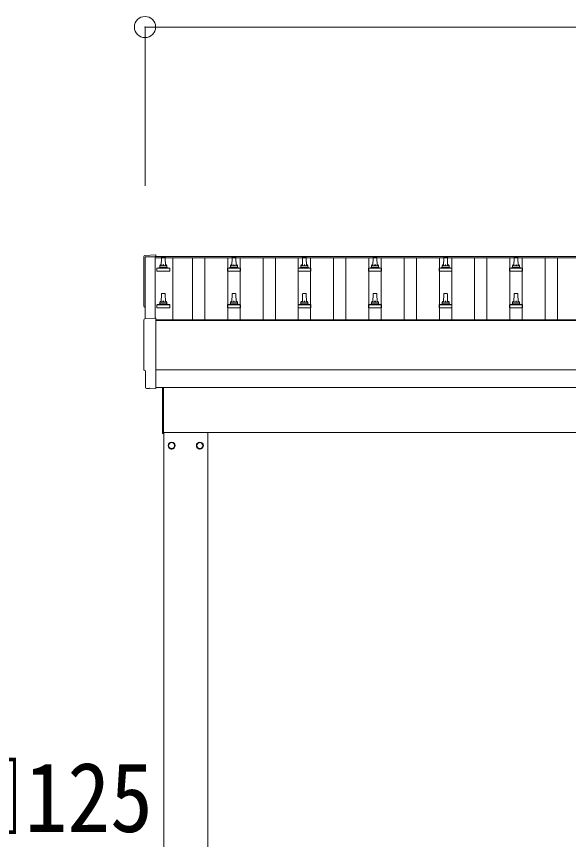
# Model space of a CAD drawing. Units: millimetres at full size, sheet at 1:60; details may follow other scales. Extents: x -16864 to 16864, y -11640 to 11640.
# Drawn here: x -11386 to -9821, y -5509 to -3177 of the extents above; entities that cross this region are included whole.
import ezdxf
from ezdxf.enums import TextEntityAlignment as Align

# ---------------------------------------------------------------- set-up
doc = ezdxf.new("R2010")
doc.units = ezdxf.units.MM
doc.header["$LTSCALE"] = 60
doc.header["$PDMODE"] = 32
doc.header["$PDSIZE"] = 60
for name, color, linetype, lineweight in [('0-2_TEXT1', 4, 'Continuous', 9), ('0-5_ELV2', 5, 'Continuous', 5), ('0-8_TABLE1', 6, 'Continuous', 9)]:
    doc.layers.add(name, color=color, linetype=linetype, lineweight=lineweight)
doc.styles.add('ＭＳ ゴシック', font='')
doc.styles.get('ＭＳ ゴシック').set_extended_font_data('MS Gothic')

msp = doc.modelspace()

# ---------------------------------------------------------------- linework, layer by layer
at = {"layer": '0-2_TEXT1'}
for p, q in [((-10992.98, -3856.61), (-10992.98, -4032.1)), ((-10992.98, -3856.61), (-6146.98, -3856.61)), ((-10992.98, -3860.2), (-6146.98, -3860.2)), ((-11022.55, -4033.64), (-10990.98, -4031.99)), ((-10990.98, -4031.99), (-10990.98, -4230.85)), ((-10990.98, -4036.22), (-6148.98, -4036.22)), ((-10990.98, -4038.11), (-6148.98, -4038.11)), ((-6148.98, -4178), (-10990.98, -4178)), ((-11010.62, -4230.85), (-11017.53, -4230.49)), ((-10990.98, -4227.82), (-6148.98, -4227.82)), ((-10971.98, -4358.22), (-10971.98, -4227.92)), ((-10969.98, -4227.92), (-10969.98, -4358.22)), ((-10969.98, -4358.22), (-10971.98, -4358.22)), ((-10969.98, -4355.72), (-6273.98, -4355.72)), ((-10968.98, -7210.72), (-10968.98, -4355.72)), ((-10843.98, -4355.72), (-10843.98, -7210.72)), ((-10937.89, -4392.47), (-10937.99, -4392.47)), ((-10937.89, -4392.97), (-10937.99, -4392.97)), ((-10875.08, -4392.47), (-10874.98, -4392.47)), ((-10875.08, -4392.97), (-10874.98, -4392.97))]:
    msp.add_line(p, q, dxfattribs=at)
for points in [[(-11022.55, -3854.21), (-10990.98, -3852.56), (-10990.98, -3856.61)], [(-11021.98, -4033.61), (-11021.98, -3857.58), (-10992.98, -3857.58)], [(-11020.37, -4227.49), (-11020.37, -4180.46), (-11020.97, -4180.46)], [(-11009.87, -4230.57), (-11009.21, -4229.94), (-10990.98, -4230.85)]]:
    msp.add_lwpolyline(points, dxfattribs=at)
for points in [[(-10946.48, -4382.91), (-10954.98, -4387.82), (-10954.98, -4397.63), (-10946.48, -4402.54), (-10937.98, -4397.63), (-10937.98, -4387.82)], [(-10866.48, -4382.91), (-10857.98, -4387.82), (-10857.98, -4397.63), (-10866.48, -4402.54), (-10874.98, -4397.63), (-10874.98, -4387.82)]]:
    msp.add_lwpolyline(points, close=True, dxfattribs=at)
for centre, radius in [((-10946.48, -4392.72), 10), ((-10946.48, -4392.72), 8.5), ((-10866.48, -4392.72), 10), ((-10866.48, -4392.72), 8.5)]:
    msp.add_circle(centre, radius, dxfattribs=at)
for centre, start, end in [((-10946.48, -4392.72), 111.25399, 128.74601), ((-10946.48, -4392.72), 51.25399, 68.74601), ((-10866.48, -4392.72), 111.25399, 128.74601), ((-10866.48, -4392.72), 51.25399, 68.74601), ((-10946.48, -4392.72), 171.25399, 188.74601), ((-10946.48, -4392.72), 231.25399, 248.74601), ((-10946.48, -4392.72), 291.25399, 308.74601), ((-10946.48, -4392.72), 1.66581, 8.74601), ((-10946.48, -4392.72), 351.25399, 358.33419), ((-10866.48, -4392.72), 171.25399, 178.33419), ((-10866.48, -4392.72), 181.66581, 188.74601), ((-10866.48, -4392.72), 231.25399, 248.74601), ((-10866.48, -4392.72), 291.25399, 308.74601), ((-10866.48, -4392.72), 351.25399, 8.74601)]:
    msp.add_arc(centre, 8.6, start, end, dxfattribs=at)
for centre, major_axis, ratio, start_param, end_param in [((-11022.4, -3857.21), (-3, 0), 0.99863, 4.7647489, 6.2979817), ((-15788.26, -3927.63), (4763.38, 0), 0.99863, 6.2686928, 6.2979817), ((-11020.97, -3996.63), (-4.41, 0), 0.99863, 6.2686928, 7.6252171), ((-11022.4, -4036.64), (-3, 0), 0.99863, 4.7647489, 6.2979817), ((-15788.26, -4107.06), (4763.38, 0), 0.99863, 6.2686928, 6.2979817), ((-11020.97, -4176.06), (-4.41, 0), 0.99863, 6.2686928, 7.8539816), ((-11017.37, -4227.49), (-2.18, -2.07), 0.9974, 5.5252311, 7.0411395), ((-11010.56, -4229.85), (-0.727, -0.69), 0.9974, 0.7579542, 1.5707963)]:
    msp.add_ellipse(centre, major_axis=major_axis, ratio=ratio, start_param=start_param, end_param=end_param, dxfattribs=at)
at = {"layer": '0-5_ELV2'}
for p, q in [((-10975.98, -3883.13), (-10975.26, -3859.6)), ((-10974.26, -3858.63), (-10965.71, -3858.63)), ((-10964.71, -3859.6), (-10963.98, -3883.13)), ((-10775.98, -3883.13), (-10775.26, -3859.6)), ((-10774.26, -3858.63), (-10765.71, -3858.63)), ((-10764.71, -3859.6), (-10763.98, -3883.13)), ((-10575.98, -3883.13), (-10575.26, -3859.6)), ((-10574.26, -3858.63), (-10565.71, -3858.63)), ((-10564.71, -3859.6), (-10563.98, -3883.13)), ((-10375.98, -3883.13), (-10375.26, -3859.6)), ((-10374.26, -3858.63), (-10365.71, -3858.63)), ((-10364.71, -3859.6), (-10363.98, -3883.13)), ((-10175.98, -3883.13), (-10175.26, -3859.6)), ((-10174.26, -3858.63), (-10165.71, -3858.63)), ((-10164.71, -3859.6), (-10163.98, -3883.13)), ((-9975.98, -3883.13), (-9975.26, -3859.6)), ((-9974.26, -3858.63), (-9965.71, -3858.63)), ((-9964.71, -3859.6), (-9963.98, -3883.13)), ((-10988.23, -3898.63), (-10988.23, -3890.91)), ((-10987.85, -3890.13), (-10952.12, -3890.13)), ((-10987.47, -3889.94), (-10980.75, -3888.31)), ((-10980.37, -3888.13), (-10959.6, -3888.13)), ((-10979.98, -3887.34), (-10979.98, -3883.13)), ((-10978.98, -3883.13), (-10960.98, -3883.13)), ((-10959.98, -3887.34), (-10959.98, -3883.13)), ((-10952.5, -3889.94), (-10959.22, -3888.31)), ((-10951.73, -3898.63), (-10951.73, -3890.91)), ((-10788.23, -3898.63), (-10788.23, -3890.91)), ((-10787.85, -3890.13), (-10752.12, -3890.13)), ((-10787.47, -3889.94), (-10780.75, -3888.31)), ((-10780.37, -3888.13), (-10759.6, -3888.13)), ((-10779.98, -3887.34), (-10779.98, -3883.13)), ((-10778.98, -3883.13), (-10760.98, -3883.13)), ((-10759.98, -3887.34), (-10759.98, -3883.13)), ((-10752.5, -3889.94), (-10759.22, -3888.31)), ((-10751.73, -3898.63), (-10751.73, -3890.91)), ((-10588.23, -3898.63), (-10588.23, -3890.91)), ((-10587.85, -3890.13), (-10552.12, -3890.13)), ((-10587.47, -3889.94), (-10580.75, -3888.31)), ((-10580.37, -3888.13), (-10559.6, -3888.13)), ((-10579.98, -3887.34), (-10579.98, -3883.13)), ((-10578.98, -3883.13), (-10560.98, -3883.13)), ((-10559.98, -3887.34), (-10559.98, -3883.13)), ((-10552.5, -3889.94), (-10559.22, -3888.31)), ((-10551.73, -3898.63), (-10551.73, -3890.91)), ((-10388.23, -3898.63), (-10388.23, -3890.91)), ((-10387.85, -3890.13), (-10352.12, -3890.13)), ((-10387.47, -3889.94), (-10380.75, -3888.31)), ((-10380.37, -3888.13), (-10359.6, -3888.13)), ((-10379.98, -3887.34), (-10379.98, -3883.13)), ((-10378.98, -3883.13), (-10360.98, -3883.13)), ((-10359.98, -3887.34), (-10359.98, -3883.13)), ((-10352.5, -3889.94), (-10359.22, -3888.31)), ((-10351.73, -3898.63), (-10351.73, -3890.91)), ((-10188.23, -3898.63), (-10188.23, -3890.91)), ((-10187.85, -3890.13), (-10152.12, -3890.13)), ((-10187.47, -3889.94), (-10180.75, -3888.31)), ((-10180.37, -3888.13), (-10159.6, -3888.13)), ((-10179.98, -3887.34), (-10179.98, -3883.13)), ((-10178.98, -3883.13), (-10160.98, -3883.13)), ((-10159.98, -3887.34), (-10159.98, -3883.13)), ((-10152.5, -3889.94), (-10159.22, -3888.31)), ((-10151.73, -3898.63), (-10151.73, -3890.91)), ((-9988.23, -3898.63), (-9988.23, -3890.91)), ((-9987.85, -3890.13), (-9952.12, -3890.13)), ((-9987.47, -3889.94), (-9980.75, -3888.31)), ((-9980.37, -3888.13), (-9959.6, -3888.13)), ((-9979.98, -3887.34), (-9979.98, -3883.13)), ((-9978.98, -3883.13), (-9960.98, -3883.13)), ((-9959.98, -3887.34), (-9959.98, -3883.13)), ((-9952.5, -3889.94), (-9959.22, -3888.31)), ((-9951.73, -3898.63), (-9951.73, -3890.91)), ((-10951.73, -3898.63), (-10988.23, -3898.63)), ((-10751.73, -3898.63), (-10788.23, -3898.63)), ((-10551.73, -3898.63), (-10588.23, -3898.63)), ((-10351.73, -3898.63), (-10388.23, -3898.63)), ((-10151.73, -3898.63), (-10188.23, -3898.63)), ((-9951.73, -3898.63), (-9988.23, -3898.63)), ((-10975.98, -3986.46), (-10975.26, -3962.94)), ((-10974.26, -3961.96), (-10965.71, -3961.96)), ((-10964.71, -3962.94), (-10963.98, -3986.46)), ((-10775.98, -3986.46), (-10775.26, -3962.94)), ((-10774.26, -3961.96), (-10765.71, -3961.96)), ((-10764.71, -3962.94), (-10763.98, -3986.46)), ((-10575.98, -3986.46), (-10575.26, -3962.94)), ((-10574.26, -3961.96), (-10565.71, -3961.96)), ((-10564.71, -3962.94), (-10563.98, -3986.46)), ((-10375.98, -3986.46), (-10375.26, -3962.94)), ((-10374.26, -3961.96), (-10365.71, -3961.96)), ((-10364.71, -3962.94), (-10363.98, -3986.46)), ((-10175.98, -3986.46), (-10175.26, -3962.94)), ((-10174.26, -3961.96), (-10165.71, -3961.96)), ((-10164.71, -3962.94), (-10163.98, -3986.46)), ((-9975.98, -3986.46), (-9975.26, -3962.94)), ((-9974.26, -3961.96), (-9965.71, -3961.96)), ((-9964.71, -3962.94), (-9963.98, -3986.46)), ((-10979.98, -3990.68), (-10979.98, -3986.46)), ((-10978.98, -3986.46), (-10960.98, -3986.46)), ((-10959.98, -3990.68), (-10959.98, -3986.46)), ((-10779.98, -3990.68), (-10779.98, -3986.46)), ((-10778.98, -3986.46), (-10760.98, -3986.46)), ((-10759.98, -3990.68), (-10759.98, -3986.46)), ((-10579.98, -3990.68), (-10579.98, -3986.46)), ((-10578.98, -3986.46), (-10560.98, -3986.46)), ((-10559.98, -3990.68), (-10559.98, -3986.46)), ((-10379.98, -3990.68), (-10379.98, -3986.46)), ((-10378.98, -3986.46), (-10360.98, -3986.46)), ((-10359.98, -3990.68), (-10359.98, -3986.46)), ((-10179.98, -3990.68), (-10179.98, -3986.46)), ((-10178.98, -3986.46), (-10160.98, -3986.46)), ((-10159.98, -3990.68), (-10159.98, -3986.46)), ((-9979.98, -3990.68), (-9979.98, -3986.46)), ((-9978.98, -3986.46), (-9960.98, -3986.46)), ((-9959.98, -3990.68), (-9959.98, -3986.46)), ((-10988.23, -4001.96), (-10988.23, -3994.25)), ((-10951.73, -4001.96), (-10988.23, -4001.96)), ((-10987.85, -3993.46), (-10952.12, -3993.46)), ((-10987.47, -3993.28), (-10980.75, -3991.65)), ((-10980.37, -3991.46), (-10959.6, -3991.46)), ((-10952.5, -3993.28), (-10959.22, -3991.65)), ((-10951.73, -4001.96), (-10951.73, -3994.25)), ((-10788.23, -4001.96), (-10788.23, -3994.25)), ((-10751.73, -4001.96), (-10788.23, -4001.96)), ((-10787.85, -3993.46), (-10752.12, -3993.46)), ((-10787.47, -3993.28), (-10780.75, -3991.65)), ((-10780.37, -3991.46), (-10759.6, -3991.46)), ((-10752.5, -3993.28), (-10759.22, -3991.65)), ((-10751.73, -4001.96), (-10751.73, -3994.25)), ((-10588.23, -4001.96), (-10588.23, -3994.25)), ((-10551.73, -4001.96), (-10588.23, -4001.96)), ((-10587.85, -3993.46), (-10552.12, -3993.46)), ((-10587.47, -3993.28), (-10580.75, -3991.65)), ((-10580.37, -3991.46), (-10559.6, -3991.46)), ((-10552.5, -3993.28), (-10559.22, -3991.65)), ((-10551.73, -4001.96), (-10551.73, -3994.25)), ((-10388.23, -4001.96), (-10388.23, -3994.25)), ((-10351.73, -4001.96), (-10388.23, -4001.96)), ((-10387.85, -3993.46), (-10352.12, -3993.46)), ((-10387.47, -3993.28), (-10380.75, -3991.65)), ((-10380.37, -3991.46), (-10359.6, -3991.46)), ((-10352.5, -3993.28), (-10359.22, -3991.65)), ((-10351.73, -4001.96), (-10351.73, -3994.25)), ((-10188.23, -4001.96), (-10188.23, -3994.25)), ((-10151.73, -4001.96), (-10188.23, -4001.96)), ((-10187.85, -3993.46), (-10152.12, -3993.46)), ((-10187.47, -3993.28), (-10180.75, -3991.65)), ((-10180.37, -3991.46), (-10159.6, -3991.46)), ((-10152.5, -3993.28), (-10159.22, -3991.65)), ((-10151.73, -4001.96), (-10151.73, -3994.25)), ((-9988.23, -4001.96), (-9988.23, -3994.25)), ((-9951.73, -4001.96), (-9988.23, -4001.96)), ((-9987.85, -3993.46), (-9952.12, -3993.46)), ((-9987.47, -3993.28), (-9980.75, -3991.65)), ((-9980.37, -3991.46), (-9959.6, -3991.46)), ((-9952.5, -3993.28), (-9959.22, -3991.65)), ((-9951.73, -4001.96), (-9951.73, -3994.25))]:
    msp.add_line(p, q, dxfattribs=at)
at = {"layer": '0-5_ELV2', "color": 4, "lineweight": 9}
for p, q in [((-10943.48, -3860.2), (-10943.48, -4036.22)), ((-10887.48, -4036.22), (-10887.48, -3860.2)), ((-10852.48, -4036.22), (-10852.48, -3860.2)), ((-10787.48, -4036.22), (-10787.48, -3860.2)), ((-10752.48, -4036.22), (-10752.48, -3860.2)), ((-10687.48, -4036.22), (-10687.48, -3860.2)), ((-10652.48, -4036.22), (-10652.48, -3860.2)), ((-10587.48, -4036.22), (-10587.48, -3860.2)), ((-10552.48, -4036.22), (-10552.48, -3860.2)), ((-10487.48, -4036.22), (-10487.48, -3860.2)), ((-10452.48, -4036.22), (-10452.48, -3860.2)), ((-10387.48, -4036.22), (-10387.48, -3860.2)), ((-10352.48, -4036.22), (-10352.48, -3860.2)), ((-10287.48, -4036.22), (-10287.48, -3860.2)), ((-10252.48, -4036.22), (-10252.48, -3860.2)), ((-10187.48, -4036.22), (-10187.48, -3860.2)), ((-10152.48, -4036.22), (-10152.48, -3860.2)), ((-10087.48, -4036.22), (-10087.48, -3860.2)), ((-10052.48, -4036.22), (-10052.48, -3860.2)), ((-9987.48, -4036.22), (-9987.48, -3860.2)), ((-9952.48, -4036.22), (-9952.48, -3860.2)), ((-9887.48, -4036.22), (-9887.48, -3860.2)), ((-9852.48, -4036.22), (-9852.48, -3860.2))]:
    msp.add_line(p, q, dxfattribs=at)
at = {"layer": '0-5_ELV2'}
for centre, radius, start, end in [((-10974.26, -3859.63), 1, 90, 178.60509), ((-10965.71, -3859.63), 1, 1.39491, 90), ((-10774.26, -3859.63), 1, 90, 178.60509), ((-10765.71, -3859.63), 1, 1.39491, 90), ((-10574.26, -3859.63), 1, 90, 178.60509), ((-10565.71, -3859.63), 1, 1.39491, 90), ((-10374.26, -3859.63), 1, 90, 178.60509), ((-10365.71, -3859.63), 1, 1.39491, 90), ((-10174.26, -3859.63), 1, 90, 178.60509), ((-10165.71, -3859.63), 1, 1.39491, 90), ((-9974.26, -3859.63), 1, 90, 178.60509), ((-9965.71, -3859.63), 1, 1.39491, 90), ((-10987.23, -3890.91), 1, 103.62699, 180), ((-10980.98, -3887.34), 1, 283.62699, 0), ((-10975.9, -3883.76), 4.13, 90, 171.17633), ((-10978.98, -3884.13), 1, 90, 180), ((-10966.65, -3883.13), 4.83, 133.60282, 180), ((-10973.32, -3883.13), 4.83, 0, 46.39718), ((-10964.07, -3883.76), 4.13, 8.82367, 90), ((-10960.98, -3884.13), 1, 0, 90), ((-10958.98, -3887.34), 1, 180, 256.37301), ((-10952.73, -3890.91), 1, 0, 76.37301), ((-10787.23, -3890.91), 1, 103.62699, 180), ((-10780.98, -3887.34), 1, 283.62699, 0), ((-10775.9, -3883.76), 4.13, 90, 171.17633), ((-10778.98, -3884.13), 1, 90, 180), ((-10766.65, -3883.13), 4.83, 133.60282, 180), ((-10773.32, -3883.13), 4.83, 0, 46.39718), ((-10764.07, -3883.76), 4.13, 8.82367, 90), ((-10760.98, -3884.13), 1, 0, 90), ((-10758.98, -3887.34), 1, 180, 256.37301), ((-10752.73, -3890.91), 1, 0, 76.37301), ((-10587.23, -3890.91), 1, 103.62699, 180), ((-10580.98, -3887.34), 1, 283.62699, 0), ((-10575.9, -3883.76), 4.13, 90, 171.17633), ((-10578.98, -3884.13), 1, 90, 180), ((-10566.65, -3883.13), 4.83, 133.60282, 180), ((-10573.32, -3883.13), 4.83, 0, 46.39718), ((-10564.07, -3883.76), 4.13, 8.82367, 90), ((-10560.98, -3884.13), 1, 0, 90), ((-10558.98, -3887.34), 1, 180, 256.37301), ((-10552.73, -3890.91), 1, 0, 76.37301), ((-10387.23, -3890.91), 1, 103.62699, 180), ((-10380.98, -3887.34), 1, 283.62699, 0), ((-10375.9, -3883.76), 4.13, 90, 171.17633), ((-10378.98, -3884.13), 1, 90, 180), ((-10366.65, -3883.13), 4.83, 133.60282, 180), ((-10373.32, -3883.13), 4.83, 0, 46.39718), ((-10364.07, -3883.76), 4.13, 8.82367, 90), ((-10360.98, -3884.13), 1, 0, 90), ((-10358.98, -3887.34), 1, 180, 256.37301), ((-10352.73, -3890.91), 1, 0, 76.37301), ((-10187.23, -3890.91), 1, 103.62699, 180), ((-10180.98, -3887.34), 1, 283.62699, 0), ((-10175.9, -3883.76), 4.13, 90, 171.17633), ((-10178.98, -3884.13), 1, 90, 180), ((-10166.65, -3883.13), 4.83, 133.60282, 180), ((-10173.32, -3883.13), 4.83, 0, 46.39718), ((-10164.07, -3883.76), 4.13, 8.82367, 90), ((-10160.98, -3884.13), 1, 0, 90), ((-10158.98, -3887.34), 1, 180, 256.37301), ((-10152.73, -3890.91), 1, 0, 76.37301), ((-9987.23, -3890.91), 1, 103.62699, 180), ((-9980.98, -3887.34), 1, 283.62699, 0), ((-9975.9, -3883.76), 4.13, 90, 171.17633), ((-9978.98, -3884.13), 1, 90, 180), ((-9966.65, -3883.13), 4.83, 133.60282, 180), ((-9973.32, -3883.13), 4.83, 0, 46.39718), ((-9964.07, -3883.76), 4.13, 8.82367, 90), ((-9960.98, -3884.13), 1, 0, 90), ((-9958.98, -3887.34), 1, 180, 256.37301), ((-9952.73, -3890.91), 1, 0, 76.37301), ((-10974.26, -3962.96), 1, 90, 178.60509), ((-10965.71, -3962.96), 1, 1.39491, 90), ((-10774.26, -3962.96), 1, 90, 178.60509), ((-10765.71, -3962.96), 1, 1.39491, 90), ((-10574.26, -3962.96), 1, 90, 178.60509), ((-10565.71, -3962.96), 1, 1.39491, 90), ((-10374.26, -3962.96), 1, 90, 178.60509), ((-10365.71, -3962.96), 1, 1.39491, 90), ((-10174.26, -3962.96), 1, 90, 178.60509), ((-10165.71, -3962.96), 1, 1.39491, 90), ((-9974.26, -3962.96), 1, 90, 178.60509), ((-9965.71, -3962.96), 1, 1.39491, 90), ((-10975.9, -3987.1), 4.13, 90, 171.17633), ((-10978.98, -3987.46), 1, 90, 180), ((-10966.65, -3986.46), 4.83, 133.60282, 180), ((-10973.32, -3986.46), 4.83, 0, 46.39718), ((-10964.07, -3987.1), 4.13, 8.82367, 90), ((-10960.98, -3987.46), 1, 0, 90), ((-10775.9, -3987.1), 4.13, 90, 171.17633), ((-10778.98, -3987.46), 1, 90, 180), ((-10766.65, -3986.46), 4.83, 133.60282, 180), ((-10773.32, -3986.46), 4.83, 0, 46.39718), ((-10764.07, -3987.1), 4.13, 8.82367, 90), ((-10760.98, -3987.46), 1, 0, 90), ((-10575.9, -3987.1), 4.13, 90, 171.17633), ((-10578.98, -3987.46), 1, 90, 180), ((-10566.65, -3986.46), 4.83, 133.60282, 180), ((-10573.32, -3986.46), 4.83, 0, 46.39718), ((-10564.07, -3987.1), 4.13, 8.82367, 90), ((-10560.98, -3987.46), 1, 0, 90), ((-10375.9, -3987.1), 4.13, 90, 171.17633), ((-10378.98, -3987.46), 1, 90, 180), ((-10366.65, -3986.46), 4.83, 133.60282, 180), ((-10373.32, -3986.46), 4.83, 0, 46.39718), ((-10364.07, -3987.1), 4.13, 8.82367, 90), ((-10360.98, -3987.46), 1, 0, 90), ((-10175.9, -3987.1), 4.13, 90, 171.17633), ((-10178.98, -3987.46), 1, 90, 180), ((-10166.65, -3986.46), 4.83, 133.60282, 180), ((-10173.32, -3986.46), 4.83, 0, 46.39718), ((-10164.07, -3987.1), 4.13, 8.82367, 90), ((-10160.98, -3987.46), 1, 0, 90), ((-9975.9, -3987.1), 4.13, 90, 171.17633), ((-9978.98, -3987.46), 1, 90, 180), ((-9966.65, -3986.46), 4.83, 133.60282, 180), ((-9973.32, -3986.46), 4.83, 0, 46.39718), ((-9964.07, -3987.1), 4.13, 8.82367, 90), ((-9960.98, -3987.46), 1, 0, 90), ((-10987.23, -3994.25), 1, 103.62699, 180), ((-10980.98, -3990.68), 1, 283.62699, 0), ((-10958.98, -3990.68), 1, 180, 256.37301), ((-10952.73, -3994.25), 1, 0, 76.37301), ((-10787.23, -3994.25), 1, 103.62699, 180), ((-10780.98, -3990.68), 1, 283.62699, 0), ((-10758.98, -3990.68), 1, 180, 256.37301), ((-10752.73, -3994.25), 1, 0, 76.37301), ((-10587.23, -3994.25), 1, 103.62699, 180), ((-10580.98, -3990.68), 1, 283.62699, 0), ((-10558.98, -3990.68), 1, 180, 256.37301), ((-10552.73, -3994.25), 1, 0, 76.37301), ((-10387.23, -3994.25), 1, 103.62699, 180), ((-10380.98, -3990.68), 1, 283.62699, 0), ((-10358.98, -3990.68), 1, 180, 256.37301), ((-10352.73, -3994.25), 1, 0, 76.37301), ((-10187.23, -3994.25), 1, 103.62699, 180), ((-10180.98, -3990.68), 1, 283.62699, 0), ((-10158.98, -3990.68), 1, 180, 256.37301), ((-10152.73, -3994.25), 1, 0, 76.37301), ((-9987.23, -3994.25), 1, 103.62699, 180), ((-9980.98, -3990.68), 1, 283.62699, 0), ((-9958.98, -3990.68), 1, 180, 256.37301), ((-9952.73, -3994.25), 1, 0, 76.37301)]:
    msp.add_arc(centre, radius, start, end, dxfattribs=at)
at = {"layer": '0-8_TABLE1'}
for p, q in [((-11021.98, -3206.61), (-11021.98, -3656.61)), ((-6117.98, -3206.61), (-11021.98, -3206.61))]:
    msp.add_line(p, q, dxfattribs=at)
msp.add_point((-11021.98, -3206.61), dxfattribs=at)

# ---------------------------------------------------------------- texts
at = {"layer": '0-8_TABLE1', "color": 7, "style": 'ＭＳ ゴシック', "width": 0.9}
msp.add_text('□125', height=197.9, dxfattribs=at).set_placement((-11606.16, -5547.19), align=Align.BOTTOM_LEFT)

doc.saveas('drawing.dxf')
